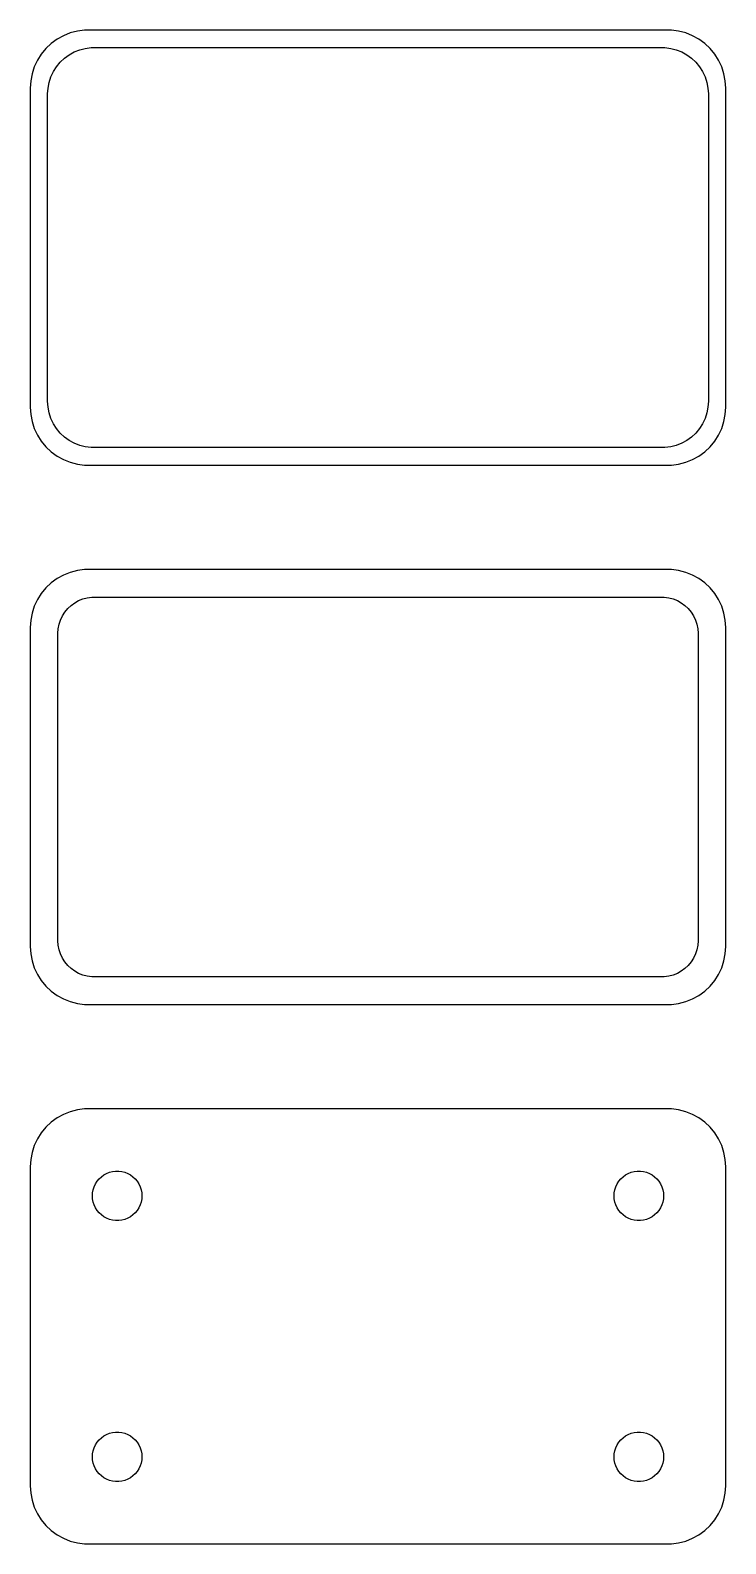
# Model space of a CAD drawing. Header units: metres. Extents: x -30 to 30, y 121 to 251.
import ezdxf

# ---------------------------------------------------------------- set-up
doc = ezdxf.new("R2010")
doc.units = ezdxf.units.M

msp = doc.modelspace()

# ---------------------------------------------------------------- linework, layer by layer
for p, q in [((-27.1289, 250.774), (-27.6791, 250.472)), ((-26.5451, 251.005), (-27.1289, 250.774)), ((-25.9369, 251.161), (-26.5451, 251.005)), ((-25.3139, 251.24), (-25.9369, 251.161)), ((25.3139, 251.24), (-25.3139, 251.24)), ((25.9369, 251.161), (25.3139, 251.24)), ((26.5451, 251.005), (25.9369, 251.161)), ((27.1289, 250.774), (26.5451, 251.005)), ((27.6791, 250.472), (27.1289, 250.774)), ((-28.6448, 249.673), (-29.0451, 249.189)), ((-28.1871, 250.103), (-28.6448, 249.673)), ((-27.6791, 250.472), (-28.1871, 250.103)), ((-26.6433, 249.127), (-26.2031, 249.369)), ((-26.2031, 249.369), (-25.7361, 249.554)), ((-25.7361, 249.554), (-25.2495, 249.679)), ((-25.2495, 249.679), (-24.7512, 249.742)), ((-24.7512, 249.742), (24.7512, 249.742)), ((24.7512, 249.742), (25.2495, 249.679)), ((25.2495, 249.679), (25.7361, 249.554)), ((25.7361, 249.554), (26.2031, 249.369)), ((26.2031, 249.369), (26.6433, 249.127)), ((28.1871, 250.103), (27.6791, 250.472)), ((28.6448, 249.673), (28.1871, 250.103)), ((29.0451, 249.189), (28.6448, 249.673)), ((-29.6489, 248.091), (-29.8429, 247.493)), ((-29.3815, 248.659), (-29.6489, 248.091)), ((-29.0451, 249.189), (-29.3815, 248.659)), ((-28.0052, 247.677), (-27.7361, 248.101)), ((-27.7361, 248.101), (-27.4159, 248.488)), ((-27.4159, 248.488), (-27.0497, 248.832)), ((-27.0497, 248.832), (-26.6433, 249.127)), ((26.6433, 249.127), (27.0497, 248.832)), ((27.0497, 248.832), (27.4159, 248.488)), ((27.4159, 248.488), (27.7361, 248.101)), ((27.7361, 248.101), (28.0052, 247.677)), ((29.3815, 248.659), (29.0451, 249.189)), ((29.6489, 248.091), (29.3815, 248.659)), ((29.8429, 247.493), (29.6489, 248.091)), ((-29.9606, 246.877), (-30, 246.25)), ((-29.8429, 247.493), (-29.9606, 246.877)), ((-28.4684, 246.251), (-28.3743, 246.745)), ((-28.3743, 246.745), (-28.2191, 247.222)), ((-28.2191, 247.222), (-28.0052, 247.677)), ((28.0052, 247.677), (28.2191, 247.222)), ((28.2191, 247.222), (28.3743, 246.745)), ((28.3743, 246.745), (28.4684, 246.251)), ((29.9606, 246.877), (29.8429, 247.493)), ((30, 246.25), (29.9606, 246.877)), ((-30, 246.25), (-30, 218.75)), ((-28.5, 245.75), (-28.4684, 246.251)), ((-28.5, 219.25), (-28.5, 245.75)), ((28.4684, 246.251), (28.5, 245.75)), ((28.5, 245.75), (28.5, 219.25)), ((30, 218.75), (30, 246.25)), ((-28.4684, 218.749), (-28.5, 219.25)), ((28.5, 219.25), (28.4684, 218.749)), ((-30, 218.75), (-29.9606, 218.123)), ((-29.9606, 218.123), (-29.8429, 217.507)), ((-28.3743, 218.255), (-28.4684, 218.749)), ((-28.2191, 217.778), (-28.3743, 218.255)), ((28.3743, 218.255), (28.2191, 217.778)), ((28.4684, 218.749), (28.3743, 218.255)), ((29.8429, 217.507), (29.9606, 218.123)), ((29.9606, 218.123), (30, 218.75)), ((-29.8429, 217.507), (-29.6489, 216.909)), ((-29.6489, 216.909), (-29.3815, 216.341)), ((-28.0052, 217.323), (-28.2191, 217.778)), ((-27.7361, 216.899), (-28.0052, 217.323)), ((-27.4159, 216.512), (-27.7361, 216.899)), ((27.7361, 216.899), (27.4159, 216.512)), ((28.0052, 217.323), (27.7361, 216.899)), ((28.2191, 217.778), (28.0052, 217.323)), ((29.3815, 216.341), (29.6489, 216.909)), ((29.6489, 216.909), (29.8429, 217.507)), ((-29.3815, 216.341), (-29.0451, 215.811)), ((-29.0451, 215.811), (-28.6448, 215.327)), ((-28.6448, 215.327), (-28.1871, 214.897)), ((-27.0497, 216.168), (-27.4159, 216.512)), ((-26.6433, 215.873), (-27.0497, 216.168)), ((-26.2031, 215.631), (-26.6433, 215.873)), ((-25.7361, 215.446), (-26.2031, 215.631)), ((-25.2495, 215.321), (-25.7361, 215.446)), ((-24.7512, 215.258), (-25.2495, 215.321)), ((25.2495, 215.321), (24.7512, 215.258)), ((25.7361, 215.446), (25.2495, 215.321)), ((26.2031, 215.631), (25.7361, 215.446)), ((26.6433, 215.873), (26.2031, 215.631)), ((27.0497, 216.168), (26.6433, 215.873)), ((27.4159, 216.512), (27.0497, 216.168)), ((28.1871, 214.897), (28.6448, 215.327)), ((28.6448, 215.327), (29.0451, 215.811)), ((29.0451, 215.811), (29.3815, 216.341)), ((-28.1871, 214.897), (-27.6791, 214.528)), ((-27.6791, 214.528), (-27.1289, 214.226)), ((-27.1289, 214.226), (-26.5451, 213.995)), ((-26.5451, 213.995), (-25.9369, 213.839)), ((24.7512, 215.258), (-24.7512, 215.258)), ((25.9369, 213.839), (26.5451, 213.995)), ((26.5451, 213.995), (27.1289, 214.226)), ((27.1289, 214.226), (27.6791, 214.528)), ((27.6791, 214.528), (28.1871, 214.897)), ((-25.9369, 213.839), (-25.3139, 213.76)), ((-25.3139, 213.76), (25.3139, 213.76)), ((25.3139, 213.76), (25.9369, 213.839)), ((-28.1871, 203.603), (-28.6448, 203.173)), ((-27.6791, 203.972), (-28.1871, 203.603)), ((-27.1289, 204.274), (-27.6791, 203.972)), ((-26.5451, 204.505), (-27.1289, 204.274)), ((-25.9369, 204.661), (-26.5451, 204.505)), ((-25.3139, 204.74), (-25.9369, 204.661)), ((25.3139, 204.74), (-25.3139, 204.74)), ((25.9369, 204.661), (25.3139, 204.74)), ((26.5451, 204.505), (25.9369, 204.661)), ((27.1289, 204.274), (26.5451, 204.505)), ((27.6791, 203.972), (27.1289, 204.274)), ((28.1871, 203.603), (27.6791, 203.972)), ((28.6448, 203.173), (28.1871, 203.603)), ((-29.0451, 202.689), (-29.3815, 202.159)), ((-28.6448, 203.173), (-29.0451, 202.689)), ((-25.4619, 202.211), (-25.0833, 202.308)), ((-25.0833, 202.308), (-24.6954, 202.357)), ((-24.6954, 202.357), (24.6954, 202.357)), ((24.6954, 202.357), (25.0833, 202.308)), ((25.0833, 202.308), (25.4619, 202.211)), ((29.0451, 202.689), (28.6448, 203.173)), ((29.3815, 202.159), (29.0451, 202.689)), ((-29.8429, 200.993), (-29.9606, 200.377)), ((-29.6489, 201.591), (-29.8429, 200.993)), ((-29.3815, 202.159), (-29.6489, 201.591)), ((-27.2279, 200.75), (-27.0184, 201.08)), ((-27.0184, 201.08), (-26.7692, 201.381)), ((-26.7692, 201.381), (-26.4842, 201.649)), ((-26.4842, 201.649), (-26.168, 201.878)), ((-26.168, 201.878), (-25.8254, 202.067)), ((-25.8254, 202.067), (-25.4619, 202.211)), ((25.4619, 202.211), (25.8254, 202.067)), ((25.8254, 202.067), (26.168, 201.878)), ((26.168, 201.878), (26.4842, 201.649)), ((26.4842, 201.649), (26.7692, 201.381)), ((26.7692, 201.381), (27.0184, 201.08)), ((27.0184, 201.08), (27.2279, 200.75)), ((29.6489, 201.591), (29.3815, 202.159)), ((29.8429, 200.993), (29.6489, 201.591)), ((29.9606, 200.377), (29.8429, 200.993)), ((-29.9606, 200.377), (-30, 199.75)), ((-30, 199.75), (-30, 172.25)), ((-27.6129, 199.25), (-27.5884, 199.64)), ((-27.5884, 199.64), (-27.5151, 200.024)), ((-27.5151, 200.024), (-27.3943, 200.396)), ((-27.3943, 200.396), (-27.2279, 200.75)), ((27.2279, 200.75), (27.3943, 200.396)), ((27.3943, 200.396), (27.5151, 200.024)), ((27.5151, 200.024), (27.5884, 199.64)), ((27.5884, 199.64), (27.6129, 199.25)), ((30, 199.75), (29.9606, 200.377)), ((30, 172.25), (30, 199.75)), ((-27.6129, 172.75), (-27.6129, 199.25)), ((27.6129, 199.25), (27.6129, 172.75)), ((-30, 172.25), (-29.9606, 171.623)), ((-27.5884, 172.36), (-27.6129, 172.75)), ((-27.5151, 171.976), (-27.5884, 172.36)), ((27.5884, 172.36), (27.5151, 171.976)), ((27.6129, 172.75), (27.5884, 172.36)), ((29.9606, 171.623), (30, 172.25)), ((-29.9606, 171.623), (-29.8429, 171.007)), ((-29.8429, 171.007), (-29.6489, 170.409)), ((-27.3943, 171.604), (-27.5151, 171.976)), ((-27.2279, 171.25), (-27.3943, 171.604)), ((-27.0184, 170.92), (-27.2279, 171.25)), ((27.2279, 171.25), (27.0184, 170.92)), ((27.3943, 171.604), (27.2279, 171.25)), ((27.5151, 171.976), (27.3943, 171.604)), ((29.6489, 170.409), (29.8429, 171.007)), ((29.8429, 171.007), (29.9606, 171.623)), ((-29.6489, 170.409), (-29.3815, 169.841)), ((-29.3815, 169.841), (-29.0451, 169.311)), ((-26.7692, 170.619), (-27.0184, 170.92)), ((-26.4842, 170.351), (-26.7692, 170.619)), ((-26.168, 170.122), (-26.4842, 170.351)), ((-25.8254, 169.933), (-26.168, 170.122)), ((-25.4619, 169.789), (-25.8254, 169.933)), ((-25.0833, 169.692), (-25.4619, 169.789)), ((-24.6954, 169.643), (-25.0833, 169.692)), ((24.6954, 169.643), (-24.6954, 169.643)), ((25.0833, 169.692), (24.6954, 169.643)), ((25.4619, 169.789), (25.0833, 169.692)), ((25.8254, 169.933), (25.4619, 169.789)), ((26.168, 170.122), (25.8254, 169.933)), ((26.4842, 170.351), (26.168, 170.122)), ((26.7692, 170.619), (26.4842, 170.351)), ((27.0184, 170.92), (26.7692, 170.619)), ((29.0451, 169.311), (29.3815, 169.841)), ((29.3815, 169.841), (29.6489, 170.409)), ((-29.0451, 169.311), (-28.6448, 168.827)), ((-28.6448, 168.827), (-28.1871, 168.397)), ((-28.1871, 168.397), (-27.6791, 168.028)), ((27.6791, 168.028), (28.1871, 168.397)), ((28.1871, 168.397), (28.6448, 168.827)), ((28.6448, 168.827), (29.0451, 169.311)), ((-27.6791, 168.028), (-27.1289, 167.726)), ((-27.1289, 167.726), (-26.5451, 167.495)), ((-26.5451, 167.495), (-25.9369, 167.339)), ((-25.9369, 167.339), (-25.3139, 167.26)), ((-25.3139, 167.26), (25.3139, 167.26)), ((25.3139, 167.26), (25.9369, 167.339)), ((25.9369, 167.339), (26.5451, 167.495)), ((26.5451, 167.495), (27.1289, 167.726)), ((27.1289, 167.726), (27.6791, 168.028)), ((-26.5451, 158.005), (-27.1289, 157.774)), ((-25.9369, 158.161), (-26.5451, 158.005)), ((-25.3139, 158.24), (-25.9369, 158.161)), ((25.3139, 158.24), (-25.3139, 158.24)), ((25.9369, 158.161), (25.3139, 158.24)), ((26.5451, 158.005), (25.9369, 158.161)), ((27.1289, 157.774), (26.5451, 158.005)), ((-28.6448, 156.673), (-29.0451, 156.189)), ((-28.1871, 157.103), (-28.6448, 156.673)), ((-27.6791, 157.472), (-28.1871, 157.103)), ((-27.1289, 157.774), (-27.6791, 157.472)), ((27.6791, 157.472), (27.1289, 157.774)), ((28.1871, 157.103), (27.6791, 157.472)), ((28.6448, 156.673), (28.1871, 157.103)), ((29.0451, 156.189), (28.6448, 156.673)), ((-29.3815, 155.659), (-29.6489, 155.091)), ((-29.0451, 156.189), (-29.3815, 155.659)), ((29.3815, 155.659), (29.0451, 156.189)), ((29.6489, 155.091), (29.3815, 155.659)), ((-29.8429, 154.493), (-29.9606, 153.877)), ((-29.6489, 155.091), (-29.8429, 154.493)), ((29.8429, 154.493), (29.6489, 155.091)), ((29.9606, 153.877), (29.8429, 154.493)), ((-29.9606, 153.877), (-30, 153.25)), ((-30, 153.25), (-30, 125.75)), ((-23.6441, 152.553), (-23.4091, 152.682)), ((-23.4091, 152.682), (-23.1598, 152.781)), ((-23.1598, 152.781), (-22.9001, 152.847)), ((-22.9001, 152.847), (-22.6341, 152.881)), ((-22.6341, 152.881), (-22.3659, 152.881)), ((-22.3659, 152.881), (-22.0999, 152.847)), ((-22.0999, 152.847), (-21.8401, 152.781)), ((-21.8401, 152.781), (-21.5908, 152.682)), ((-21.5908, 152.682), (-21.3559, 152.553)), ((21.3559, 152.553), (21.5908, 152.682)), ((21.5908, 152.682), (21.8401, 152.781)), ((21.8401, 152.781), (22.0999, 152.847)), ((22.0999, 152.847), (22.3659, 152.881)), ((22.3659, 152.881), (22.6341, 152.881)), ((22.6341, 152.881), (22.9001, 152.847)), ((22.9001, 152.847), (23.1598, 152.781)), ((23.1598, 152.781), (23.4091, 152.682)), ((23.4091, 152.682), (23.6441, 152.553)), ((30, 153.25), (29.9606, 153.877)), ((30, 125.75), (30, 153.25)), ((-24.5682, 151.281), (-24.4853, 151.536)), ((-24.4853, 151.536), (-24.3712, 151.779)), ((-24.3712, 151.779), (-24.2275, 152.005)), ((-24.2275, 152.005), (-24.0565, 152.212)), ((-24.0565, 152.212), (-23.8611, 152.395)), ((-23.8611, 152.395), (-23.6441, 152.553)), ((-21.3559, 152.553), (-21.1389, 152.395)), ((-21.1389, 152.395), (-20.9434, 152.212)), ((-20.9434, 152.212), (-20.7725, 152.005)), ((-20.7725, 152.005), (-20.6288, 151.779)), ((-20.6288, 151.779), (-20.5146, 151.536)), ((-20.5146, 151.536), (-20.4318, 151.281)), ((20.4318, 151.281), (20.5146, 151.536)), ((20.5146, 151.536), (20.6288, 151.779)), ((20.6288, 151.779), (20.7725, 152.005)), ((20.7725, 152.005), (20.9434, 152.212)), ((20.9434, 152.212), (21.1389, 152.395)), ((21.1389, 152.395), (21.3559, 152.553)), ((23.6441, 152.553), (23.8611, 152.395)), ((23.8611, 152.395), (24.0565, 152.212)), ((24.0565, 152.212), (24.2275, 152.005)), ((24.2275, 152.005), (24.3712, 151.779)), ((24.3712, 151.779), (24.4853, 151.536)), ((24.4853, 151.536), (24.5682, 151.281)), ((-24.6353, 150.75), (-24.6185, 151.018)), ((-24.6185, 150.482), (-24.6353, 150.75)), ((-24.6185, 151.018), (-24.5682, 151.281)), ((-24.5682, 150.219), (-24.6185, 150.482)), ((-24.4853, 149.964), (-24.5682, 150.219)), ((-20.4318, 150.219), (-20.5146, 149.964)), ((-20.4318, 151.281), (-20.3815, 151.018)), ((-20.3815, 150.482), (-20.4318, 150.219)), ((-20.3815, 151.018), (-20.3647, 150.75)), ((-20.3647, 150.75), (-20.3815, 150.482)), ((20.3647, 150.75), (20.3815, 151.018)), ((20.3815, 150.482), (20.3647, 150.75)), ((20.3815, 151.018), (20.4318, 151.281)), ((20.4318, 150.219), (20.3815, 150.482)), ((20.5146, 149.964), (20.4318, 150.219)), ((24.5682, 150.219), (24.4853, 149.964)), ((24.5682, 151.281), (24.6185, 151.018)), ((24.6185, 150.482), (24.5682, 150.219)), ((24.6185, 151.018), (24.6353, 150.75)), ((24.6353, 150.75), (24.6185, 150.482)), ((-24.3712, 149.721), (-24.4853, 149.964)), ((-24.2275, 149.495), (-24.3712, 149.721)), ((-24.0565, 149.288), (-24.2275, 149.495)), ((-23.8611, 149.105), (-24.0565, 149.288)), ((-23.6441, 148.947), (-23.8611, 149.105)), ((-23.4091, 148.818), (-23.6441, 148.947)), ((-23.1598, 148.719), (-23.4091, 148.818)), ((-21.5908, 148.818), (-21.8401, 148.719)), ((-21.3559, 148.947), (-21.5908, 148.818)), ((-21.1389, 149.105), (-21.3559, 148.947)), ((-20.9434, 149.288), (-21.1389, 149.105)), ((-20.7725, 149.495), (-20.9434, 149.288)), ((-20.6288, 149.721), (-20.7725, 149.495)), ((-20.5146, 149.964), (-20.6288, 149.721)), ((20.6288, 149.721), (20.5146, 149.964)), ((20.7725, 149.495), (20.6288, 149.721)), ((20.9434, 149.288), (20.7725, 149.495)), ((21.1389, 149.105), (20.9434, 149.288)), ((21.3559, 148.947), (21.1389, 149.105)), ((21.5908, 148.818), (21.3559, 148.947)), ((21.8401, 148.719), (21.5908, 148.818)), ((23.4091, 148.818), (23.1598, 148.719)), ((23.6441, 148.947), (23.4091, 148.818)), ((23.8611, 149.105), (23.6441, 148.947)), ((24.0565, 149.288), (23.8611, 149.105)), ((24.2275, 149.495), (24.0565, 149.288)), ((24.3712, 149.721), (24.2275, 149.495)), ((24.4853, 149.964), (24.3712, 149.721)), ((-22.9001, 148.653), (-23.1598, 148.719)), ((-22.6341, 148.619), (-22.9001, 148.653)), ((-22.3659, 148.619), (-22.6341, 148.619)), ((-22.0999, 148.653), (-22.3659, 148.619)), ((-21.8401, 148.719), (-22.0999, 148.653)), ((22.0999, 148.653), (21.8401, 148.719)), ((22.3659, 148.619), (22.0999, 148.653)), ((22.6341, 148.619), (22.3659, 148.619)), ((22.9001, 148.653), (22.6341, 148.619)), ((23.1598, 148.719), (22.9001, 148.653)), ((-24.4853, 129.036), (-24.3712, 129.279)), ((-24.3712, 129.279), (-24.2275, 129.505)), ((-24.2275, 129.505), (-24.0565, 129.712)), ((-24.0565, 129.712), (-23.8611, 129.895)), ((-23.8611, 129.895), (-23.6441, 130.053)), ((-23.6441, 130.053), (-23.4091, 130.182)), ((-23.4091, 130.182), (-23.1598, 130.281)), ((-23.1598, 130.281), (-22.9001, 130.347)), ((-22.9001, 130.347), (-22.6341, 130.381)), ((-22.6341, 130.381), (-22.3659, 130.381)), ((-22.3659, 130.381), (-22.0999, 130.347)), ((-22.0999, 130.347), (-21.8401, 130.281)), ((-21.8401, 130.281), (-21.5908, 130.182)), ((-21.5908, 130.182), (-21.3559, 130.053)), ((-21.3559, 130.053), (-21.1389, 129.895)), ((-21.1389, 129.895), (-20.9434, 129.712)), ((-20.9434, 129.712), (-20.7725, 129.505)), ((-20.7725, 129.505), (-20.6288, 129.279)), ((-20.6288, 129.279), (-20.5146, 129.036)), ((20.5146, 129.036), (20.6288, 129.279)), ((20.6288, 129.279), (20.7725, 129.505)), ((20.7725, 129.505), (20.9434, 129.712)), ((20.9434, 129.712), (21.1389, 129.895)), ((21.1389, 129.895), (21.3559, 130.053)), ((21.3559, 130.053), (21.5908, 130.182)), ((21.5908, 130.182), (21.8401, 130.281)), ((21.8401, 130.281), (22.0999, 130.347)), ((22.0999, 130.347), (22.3659, 130.381)), ((22.3659, 130.381), (22.6341, 130.381)), ((22.6341, 130.381), (22.9001, 130.347)), ((22.9001, 130.347), (23.1598, 130.281)), ((23.1598, 130.281), (23.4091, 130.182)), ((23.4091, 130.182), (23.6441, 130.053)), ((23.6441, 130.053), (23.8611, 129.895)), ((23.8611, 129.895), (24.0565, 129.712)), ((24.0565, 129.712), (24.2275, 129.505)), ((24.2275, 129.505), (24.3712, 129.279)), ((24.3712, 129.279), (24.4853, 129.036)), ((-24.6353, 128.25), (-24.6185, 128.518)), ((-24.6185, 127.982), (-24.6353, 128.25)), ((-24.6185, 128.518), (-24.5682, 128.781)), ((-24.5682, 127.719), (-24.6185, 127.982)), ((-24.5682, 128.781), (-24.4853, 129.036)), ((-20.5146, 129.036), (-20.4318, 128.781)), ((-20.4318, 128.781), (-20.3815, 128.518)), ((-20.3815, 127.982), (-20.4318, 127.719)), ((-20.3815, 128.518), (-20.3647, 128.25)), ((-20.3647, 128.25), (-20.3815, 127.982)), ((20.3647, 128.25), (20.3815, 128.518)), ((20.3815, 127.982), (20.3647, 128.25)), ((20.3815, 128.518), (20.4318, 128.781)), ((20.4318, 127.719), (20.3815, 127.982)), ((20.4318, 128.781), (20.5146, 129.036)), ((24.4853, 129.036), (24.5682, 128.781)), ((24.5682, 128.781), (24.6185, 128.518)), ((24.6185, 127.982), (24.5682, 127.719)), ((24.6185, 128.518), (24.6353, 128.25)), ((24.6353, 128.25), (24.6185, 127.982)), ((-24.4853, 127.464), (-24.5682, 127.719)), ((-24.3712, 127.221), (-24.4853, 127.464)), ((-24.2275, 126.995), (-24.3712, 127.221)), ((-24.0565, 126.788), (-24.2275, 126.995)), ((-23.8611, 126.605), (-24.0565, 126.788)), ((-23.6441, 126.447), (-23.8611, 126.605)), ((-21.1389, 126.605), (-21.3559, 126.447)), ((-20.9434, 126.788), (-21.1389, 126.605)), ((-20.7725, 126.995), (-20.9434, 126.788)), ((-20.6288, 127.221), (-20.7725, 126.995)), ((-20.5146, 127.464), (-20.6288, 127.221)), ((-20.4318, 127.719), (-20.5146, 127.464)), ((20.5146, 127.464), (20.4318, 127.719)), ((20.6288, 127.221), (20.5146, 127.464)), ((20.7725, 126.995), (20.6288, 127.221)), ((20.9434, 126.788), (20.7725, 126.995)), ((21.1389, 126.605), (20.9434, 126.788)), ((21.3559, 126.447), (21.1389, 126.605)), ((23.8611, 126.605), (23.6441, 126.447)), ((24.0565, 126.788), (23.8611, 126.605)), ((24.2275, 126.995), (24.0565, 126.788)), ((24.3712, 127.221), (24.2275, 126.995)), ((24.4853, 127.464), (24.3712, 127.221)), ((24.5682, 127.719), (24.4853, 127.464)), ((-30, 125.75), (-29.9606, 125.123)), ((-23.4091, 126.318), (-23.6441, 126.447)), ((-23.1598, 126.219), (-23.4091, 126.318)), ((-22.9001, 126.153), (-23.1598, 126.219)), ((-22.6341, 126.119), (-22.9001, 126.153)), ((-22.3659, 126.119), (-22.6341, 126.119)), ((-22.0999, 126.153), (-22.3659, 126.119)), ((-21.8401, 126.219), (-22.0999, 126.153)), ((-21.5908, 126.318), (-21.8401, 126.219)), ((-21.3559, 126.447), (-21.5908, 126.318)), ((21.5908, 126.318), (21.3559, 126.447)), ((21.8401, 126.219), (21.5908, 126.318)), ((22.0999, 126.153), (21.8401, 126.219)), ((22.3659, 126.119), (22.0999, 126.153)), ((22.6341, 126.119), (22.3659, 126.119)), ((22.9001, 126.153), (22.6341, 126.119)), ((23.1598, 126.219), (22.9001, 126.153)), ((23.4091, 126.318), (23.1598, 126.219)), ((23.6441, 126.447), (23.4091, 126.318)), ((29.9606, 125.123), (30, 125.75)), ((-29.9606, 125.123), (-29.8429, 124.507)), ((-29.8429, 124.507), (-29.6489, 123.909)), ((29.6489, 123.909), (29.8429, 124.507)), ((29.8429, 124.507), (29.9606, 125.123)), ((-29.6489, 123.909), (-29.3815, 123.341)), ((-29.3815, 123.341), (-29.0451, 122.811)), ((-29.0451, 122.811), (-28.6448, 122.327)), ((28.6448, 122.327), (29.0451, 122.811)), ((29.0451, 122.811), (29.3815, 123.341)), ((29.3815, 123.341), (29.6489, 123.909)), ((-28.6448, 122.327), (-28.1871, 121.897)), ((-28.1871, 121.897), (-27.6791, 121.528)), ((-27.6791, 121.528), (-27.1289, 121.226)), ((27.1289, 121.226), (27.6791, 121.528)), ((27.6791, 121.528), (28.1871, 121.897)), ((28.1871, 121.897), (28.6448, 122.327)), ((-27.1289, 121.226), (-26.5451, 120.995)), ((-26.5451, 120.995), (-25.9369, 120.839)), ((-25.9369, 120.839), (-25.3139, 120.76)), ((-25.3139, 120.76), (25.3139, 120.76)), ((25.3139, 120.76), (25.9369, 120.839)), ((25.9369, 120.839), (26.5451, 120.995)), ((26.5451, 120.995), (27.1289, 121.226))]:
    msp.add_line(p, q)

doc.saveas('drawing.dxf')
